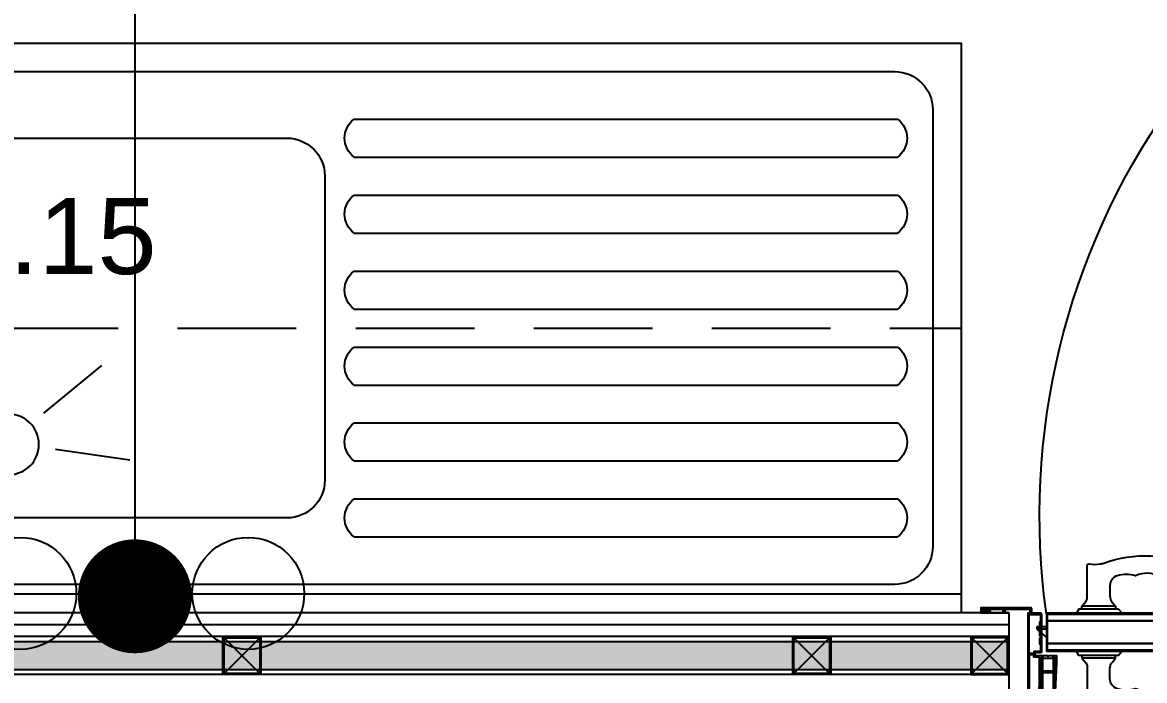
# Model space of a CAD drawing. Extents: x 58467 to 79089, y -33726 to -17391.
# Drawn here: x 75534.3 to 75652.5, y -19346.7 to -19277.4 of the extents above; entities that cross this region are included whole.
import ezdxf

# ---------------------------------------------------------------- set-up
doc = ezdxf.new("R2010")
doc.units = 0
doc.header["$LTSCALE"] = 100
doc.set_wipeout_variables(frame=1)
doc.linetypes.add('DASHDOT', pattern=[1, 0.5, -0.25, 0, -0.25])
doc.linetypes.add('HIDDEN', pattern=[0.375, 0.25, -0.125])
for name, color, linetype in [('BA_clad-wood', 30, 'Continuous'), ('BA_elev2', 9, 'Continuous'), ('BA_elev3', 8, 'Continuous'), ('BA_mat_insul', 8, 'Continuous'), ('BA_mat_metal', 122, 'Continuous'), ('BA_text_material', 12, 'Continuous'), ('BA_wall_gyps', 45, 'Continuous'), ('S2000-019 Su Tes İşaretler', 5, 'Continuous'), ('SIH', 4, 'Continuous'), ('SU', 152, 'Continuous'), ('TRIMline', 4, 'Continuous'), ('wall', 4, 'Continuous')]:
    doc.layers.add(name, color=color, linetype=linetype)
doc.layers.add('GRC-Ekipman', color=4, linetype='Continuous', lineweight=25)
doc.styles.add('antet', font='arial.ttf')

# ---------------------------------------------------------------- blocks, each defined once
blk = doc.blocks.new('AKK531')
at = {"color": 251, "linetype": 'HIDDEN', "ltscale": 30}
for points in [[(2681.844574933488, 583.5860880419859), (2682.844574933488, 583.5860880419859), (2682.844574933488, 583.3522890301147)], [(2681.844574933488, 583.3522890301147), (2682.844574933488, 583.3522890301147), (2681.844574933488, 582.4460116015362)]]:
    blk.add_lwpolyline(points, dxfattribs=at)
blk.add_arc((2607.74603407627, 595.3078873063841), 74.82185145142316, 352.0267330655678, 35.1625037600364, dxfattribs=at)
at = {"layer": 'BA_clad-wood'}
for points in [[(2599.876068434814, 581.0160556972123), (2599.876068434814, 585.0160556972123), (2599.826068434814, 585.0160556972123, 0.4142135623730951), (2599.776068434815, 584.966055697213), (2599.776068434815, 581.0660556972125, 0.4142135623730951), (2599.826068434814, 581.0160556972123)], [(2681.744574933483, 581.0160556943338), (2681.744574933483, 585.0160556943338), (2681.794574933484, 585.0160556943338, -0.4142135623730951), (2681.844574933483, 584.9660556943345), (2681.844574933483, 581.066055694334, -0.4142135623730951), (2681.794574933484, 581.0160556943338)]]:
    blk.add_lwpolyline(points, format="xyb", close=True, dxfattribs=at)
for points in [[(2681.744574933483, 584.9160556943416), (2599.876068434814, 584.9160556972129), (2599.876068434814, 585.0160556972123), (2681.744574933483, 585.016055694341), (2681.744574933483, 584.9160556943416)], [(2681.744574933483, 581.016055694342), (2599.876068434814, 581.0160556972132), (2599.876068434814, 581.1160556972127), (2681.744574933483, 581.1160556943414), (2681.744574933483, 581.016055694342)]]:
    blk.add_lwpolyline(points, dxfattribs=at)
at = {"layer": 'BA_elev3'}
for p, q in [((2660.465245449562, 636.5861705221978), (2662.947794566807, 639.0687196394429)), ((2664.345395779632, 632.7060201921277), (2666.827944896877, 635.1885693093727)), ((2674.58914761805, 585.7597363047498), (2678.100002248916, 585.7597363047498)), ((2674.58914761805, 580.2723750839186), (2678.100002248916, 580.2723750839186))]:
    blk.add_line(p, q, dxfattribs=at)
for points in [[(2663.168513116924, 638.8565068211547), (2662.974921317186, 639.0500986208926, 0.1742570911822147), (2662.91984565772, 639.0760506326615), (2662.277472021903, 639.137454323215, -0.1742570911822147), (2661.947018065102, 639.2931663938234), (2659.53293483311, 641.7072496258152, 0.4708005571743663), (2659.25670287485, 641.6810301991236, -0.09786842402977895), (2658.442476095615, 640.8762684923659, -0.08875687159417082), (2658.130295644185, 640.6588462774034, 0.2029439350476143), (2651.516839248782, 633.4020465923059, 0.2886365908157649), (2651.644340880411, 632.8408392448209), (2653.744644282978, 632.8132457592683, 0.6729396847283211), (2653.809466198375, 632.9668776034323), (2653.698626349891, 633.0777174519162, -0.414213562373095), (2653.698626349892, 633.8413927755973, -0.1909558587599532), (2654.920252660983, 635.492538483566, -0.2174027622441176), (2656.702407063633, 637.3646740897266, -0.14675056488921), (2658.050547232847, 638.7131671840698, -0.3312523983731678), (2659.326408825869, 638.5260190617319), (2660.100946688495, 637.7514811991059, -0.1742570911822146), (2660.412370829713, 637.0905732855044), (2660.457914456344, 636.6141194312859, 0.1742570911822147), (2660.483866468112, 636.5590437718183), (2660.67745826785, 636.3654519720803)], [(2666.615732078589, 635.4092878594902), (2666.809323878327, 635.2156960597522, -0.1742570911822147), (2666.835275890096, 635.1606204002856), (2666.896679580649, 634.5182467644681, 0.1742570911822147), (2667.052391651257, 634.1877928076683), (2669.46647488325, 631.7737095756747, -0.4708005571743663), (2669.440255456558, 631.4974776174149, 0.09786842402977895), (2668.635493749799, 630.6832508381813, 0.08875687159417082), (2668.418071534838, 630.371070386751, -0.2029439350476143), (2661.161271849741, 623.7576139913472, -0.2886365908157649), (2660.600064502255, 623.8851156229766), (2660.572471016702, 625.9854190255437, -0.6729396847283211), (2660.726102860867, 626.050240940941), (2660.836942709349, 625.939401092457, 0.414213562373095), (2661.600618033031, 625.939401092457, 0.1909558587599532), (2663.251763740999, 627.1610274035493, 0.2174027622441176), (2665.123899347162, 628.9431818061985, 0.14675056488921), (2666.472392441504, 630.2913219754128, 0.3312523983731678), (2666.285244319167, 631.5671835684352), (2665.51070645654, 632.3417214310612, 0.1742570911822146), (2664.849798542939, 632.6531455722788), (2664.37334468872, 632.69868919891, -0.1742570911822147), (2664.318269029253, 632.7246412106779), (2664.124677229515, 632.9182330104159)], [(2678.106016709571, 585.4536075983615), (2678.106016709571, 585.7273877471162, 0.1742570911822147), (2678.085423180791, 585.7846829629098), (2677.67461539283, 586.2823286828316, -0.1742570911822147), (2677.551054220145, 586.626099977595), (2677.551054220145, 590.0401292249762, 0.4708005571743663), (2677.337188794867, 590.2169147814302, -0.09786842402977895), (2676.192391057759, 590.2236075983619, -0.08875687159417082), (2675.817905421019, 590.290611789942, 0.2029439350476143), (2666.010153289702, 589.8356993871685, 0.2886365908157649), (2665.703477036981, 589.3487085977731), (2667.169104274734, 587.8440582785179, 0.6729396847283211), (2667.323574409496, 587.9068563813853), (2667.323574409496, 588.0636075983621, -0.414213562373095), (2667.863574409496, 588.603607598362, -0.1909558587599532), (2669.894930984976, 588.9073236765444, -0.2174027622441176), (2672.478904230628, 588.9709499957271, -0.14675056488921), (2674.385711897663, 588.971199551479, -0.3312523983731678), (2675.155548575553, 587.9366954608058), (2675.155548575553, 586.841333510909, -0.1742570911822146), (2674.908426230186, 586.1537909213812), (2674.603726686176, 585.7846829629098, 0.1742570911822147), (2674.583133157395, 585.7273877471162), (2674.583133157395, 585.4536075983615)], [(2678.106016709571, 580.5785037903061), (2678.106016709571, 580.3047236415523, -0.1742570911822147), (2678.085423180791, 580.2474284257587), (2677.67461539283, 579.7497827058369, 0.1742570911822147), (2677.551054220145, 579.4060114110735), (2677.551054220145, 575.9919821636913, -0.4708005571743663), (2677.337188794867, 575.8151966072382, 0.09786842402977895), (2676.192391057759, 575.8085037903065, 0.08875687159417082), (2675.817905421019, 575.7414995987256, -0.2029439350476143), (2666.010153289702, 576.1964120015, -0.2886365908157649), (2665.703477036981, 576.6834027908953), (2667.169104274734, 578.1880531101506, -0.6729396847283211), (2667.323574409496, 578.1252550072832), (2667.323574409496, 577.9685037903064, 0.414213562373095), (2667.863574409496, 577.4285037903064, 0.1909558587599532), (2669.894930984976, 577.1247877121241, 0.2174027622441176), (2672.478904230628, 577.0611613929404, 0.14675056488921), (2674.385711897663, 577.0609118371895, 0.3312523983731678), (2675.155548575553, 578.0954159278617), (2675.155548575553, 579.1907778777595, 0.1742570911822146), (2674.908426230186, 579.8783204672864), (2674.603726686176, 580.2474284257587, -0.1742570911822147), (2674.583133157395, 580.3047236415523), (2674.583133157395, 580.5785037903061)]]:
    blk.add_lwpolyline(points, format="xyb", dxfattribs=at)
for points in [[(2666.121468907367, 641.0492494184527), (2600.845434800174, 585.7732153112593), (2600.774724122055, 585.8439259893776), (2666.050758229248, 641.119960096571), (2666.121468907367, 641.0492494184527)], [(2667.132608731229, 640.1795309508352), (2667.839715512416, 640.8866377320219), (2668.005036379144, 640.7213168652925)], [(2667.297929597958, 640.0142100841058), (2668.005036379144, 640.7213168652925), (2667.938764513342, 639.3733751687214)], [(2668.879185353995, 638.2915329718253), (2603.603151246801, 583.0154988646309), (2603.532440568683, 583.0862095427501), (2668.808474675876, 638.3622436499436), (2668.879185353995, 638.2915329718253)], [(2660.485344538039, 635.5545464053621), (2660.456694002538, 636.1446877067683), (2663.389277382237, 639.0772710864676), (2663.877445163532, 638.9466470308544)], [(2663.313771662796, 632.7261192806054), (2663.903912964202, 632.6974687451038), (2666.836496343902, 635.6300521248031), (2666.705872288288, 636.1182199060977)], [(2658.131162279965, 632.0689932973783), (2659.828218554812, 630.3719370225299)], [(2607.280106508971, 587.8238249767), (2605.583050234124, 589.5208812515475)], [(2598.32606843482, 586.514764217316), (2598.32606843482, 582.5647642173162), (2598.62606843482, 582.5647642173162), (2598.62606843482, 585.800621374462)], [(2592.859990055225, 585.0638101972136), (2595.810318434822, 585.0638101972136), (2595.810318434822, 576.0638100711813), (2592.734820313146, 576.0638100711813)], [(2600.07606843482, 585.8533263895497), (2600.07606843482, 581.4533263895491), (2599.77606843482, 581.4533263895491), (2599.77606843482, 585.621735662341)], [(2673.873891411158, 585.016055694341), (2674.270925339303, 585.4536075983615), (2678.418224527664, 585.4536075983615), (2678.671046120664, 585.016055694341)], [(2688.760653313083, 585.0638101943423), (2685.810324933487, 585.0638101943423), (2685.810324933487, 576.06381006831), (2688.885823055163, 576.06381006831)], [(2605.876068434814, 581.8160556972134), (2605.876068434814, 584.216055697213)], [(2669.744574933483, 584.2160556943345), (2669.744574933483, 581.816055694334)], [(2673.873891411158, 581.0160556943265), (2674.270925339303, 580.5785037903061), (2678.418224527664, 580.5785037903061), (2678.671046120664, 581.0160556943265)]]:
    blk.add_lwpolyline(points, dxfattribs=at)
for points in [[(2666.616443654198, 640.5542746716219), (2666.121468907367, 641.0492494184527), (2600.845434800174, 585.7732153112593), (2601.340409547005, 585.2782405644284)], [(2668.313499929051, 638.857218396769), (2666.616443654203, 640.5542746716164), (2658.131162279965, 632.0689932973783), (2659.828218554812, 630.3719370225299)], [(2668.808474675877, 638.3622436499445), (2668.313499929046, 638.8572183967744), (2603.037465821852, 583.581184289581), (2603.532440568683, 583.0862095427501)], [(2601.340409547005, 585.2782405644284), (2605.583050234124, 589.5208812515475), (2607.280106508971, 587.8238249767), (2603.037465821852, 583.581184289581)], [(2681.744574933483, 584.2160556943418), (2681.744574933483, 584.9160556943416), (2599.876068434814, 584.9160556972129), (2599.876068434814, 584.216055697213)], [(2599.876068434814, 584.216055697213), (2605.876068434814, 584.216055697213), (2605.876068434814, 581.8160556972134), (2599.876068434814, 581.8160556972134)], [(2681.744574933483, 581.816055694334), (2681.744574933483, 584.2160556943345), (2669.744574933483, 584.2160556943345), (2669.744574933483, 581.816055694334)], [(2681.744574933484, 581.1160556943414), (2681.744574933484, 581.8160556943421), (2599.876068434814, 581.8160556972134), (2599.876068434814, 581.1160556972127)]]:
    blk.add_lwpolyline(points, close=True, dxfattribs=at)
for points in [[(2593.207802555225, 585.119180697212), (2593.009052555225, 585.119180697212, 0.4142135623730951), (2592.979052555221, 585.0891806972113), (2592.979052555221, 585.0938101972133, 0.4142135623730951), (2593.009052555225, 585.0638101972136), (2593.556552555223, 585.0638101972136, 0.4142135623730951), (2593.586552555222, 585.0938101972133), (2593.586552555222, 585.0891806972113, 0.4142135623730951), (2593.556552555223, 585.119180697212), (2593.357802555225, 585.119180697212), (2593.357802555225, 585.2324165323689), (2593.525935804615, 585.2324165323689, 0.4142135623737289), (2593.555935804619, 585.2624165323696), (2593.555935804619, 585.2660926422641, 0.4142135623730951), (2593.525935804615, 585.2960926422647), (2593.357802555225, 585.2960926422647), (2593.357802555225, 585.3030337015998), (2593.525935804615, 585.3030337015998, 0.4142135623737289), (2593.555935804613, 585.3330337016005), (2593.555935804613, 585.336709811495, 0.4142135623730951), (2593.525935804615, 585.3667098114956), (2593.357802555225, 585.3667098114956), (2593.357802555225, 585.3742545873165), (2593.525935804615, 585.3742545873165, 0.4142135623737289), (2593.555935804613, 585.4042545873153), (2593.555935804613, 585.4079306972117, 0.4142135623730951), (2593.525935804615, 585.4379306972123), (2593.039669305829, 585.4379306972123, 0.4142135623730951), (2593.00966930583, 585.4079306972117), (2593.00966930583, 585.4042545873153, 0.414213562373412), (2593.039669305829, 585.3742545873165), (2593.207802555225, 585.3742545873165), (2593.207802555225, 585.3667098114956), (2593.039669305829, 585.3667098114956, 0.4142135623730951), (2593.00966930583, 585.336709811495), (2593.00966930583, 585.3330337016005, 0.414213562373412), (2593.039669305829, 585.3030337015998), (2593.207802555225, 585.3030337015998), (2593.207802555225, 585.2960926422647), (2593.039669305829, 585.2960926422647, 0.4142135623730951), (2593.00966930583, 585.2660926422641), (2593.00966930583, 585.2624165323696, 0.414213562373412), (2593.039669305829, 585.2324165323689), (2593.207802555225, 585.2324165323689)], [(2688.412840813084, 585.1191806943407), (2688.611590813083, 585.1191806943407, -0.4142135623730951), (2688.641590813087, 585.08918069434), (2688.641590813087, 585.093810194342, -0.4142135623730951), (2688.611590813083, 585.0638101943423), (2688.064090813085, 585.0638101943423, -0.4142135623730951), (2688.034090813086, 585.093810194342), (2688.034090813086, 585.08918069434, -0.4142135623730951), (2688.064090813085, 585.1191806943407), (2688.262840813084, 585.1191806943407), (2688.262840813084, 585.2324165294976), (2688.094707563694, 585.2324165294976, -0.4142135623737289), (2688.064707563689, 585.2624165294983), (2688.064707563689, 585.2660926393928, -0.4142135623730951), (2688.094707563694, 585.2960926393935), (2688.262840813084, 585.2960926393935), (2688.262840813084, 585.3030336987285), (2688.094707563694, 585.3030336987285, -0.4142135623737289), (2688.064707563695, 585.3330336987292), (2688.064707563695, 585.3367098086237, -0.4142135623730951), (2688.094707563694, 585.3667098086244), (2688.262840813084, 585.3667098086244), (2688.262840813084, 585.3742545844452), (2688.094707563694, 585.3742545844452, -0.4142135623737289), (2688.064707563695, 585.4042545844441), (2688.064707563695, 585.4079306943404, -0.4142135623730951), (2688.094707563694, 585.437930694341), (2688.58097406248, 585.437930694341, -0.4142135623730951), (2688.610974062478, 585.4079306943404), (2688.610974062478, 585.4042545844441, -0.414213562373412), (2688.58097406248, 585.3742545844452), (2688.412840813084, 585.3742545844452), (2688.412840813084, 585.3667098086244), (2688.58097406248, 585.3667098086244, -0.4142135623730951), (2688.610974062478, 585.3367098086237), (2688.610974062478, 585.3330336987292, -0.414213562373412), (2688.58097406248, 585.3030336987285), (2688.412840813084, 585.3030336987285), (2688.412840813084, 585.2960926393935), (2688.58097406248, 585.2960926393935, -0.4142135623730951), (2688.610974062478, 585.2660926393928), (2688.610974062478, 585.2624165294983, -0.414213562373412), (2688.58097406248, 585.2324165294976), (2688.412840813084, 585.2324165294976)], [(2593.106486533145, 576.0084395711829), (2592.907736533146, 576.0084395711829, -0.4142135623730951), (2592.877736533141, 576.0384395711835), (2592.877736533141, 576.0338100711806, -0.4142135623730951), (2592.907736533146, 576.0638100711813), (2593.455236533143, 576.0638100711813, -0.4142135623730951), (2593.485236533142, 576.0338100711806), (2593.485236533142, 576.0384395711835, -0.4142135623730951), (2593.455236533143, 576.0084395711829), (2593.256486533145, 576.0084395711829), (2593.256486533145, 575.8884396911772), (2593.424619782535, 575.8884396911772, -0.4142135623737289), (2593.454619782539, 575.8584396911765), (2593.454619782539, 575.854763581282, -0.4142135623730951), (2593.424619782535, 575.8247635812813), (2593.256486533145, 575.8247635812813), (2593.256486533145, 575.8178225219453), (2593.424619782535, 575.8178225219453, -0.4142135623737289), (2593.454619782533, 575.7878225219456), (2593.454619782533, 575.7841464120502, -0.4142135623730951), (2593.424619782535, 575.7541464120504), (2593.256486533145, 575.7541464120504), (2593.256486533145, 575.7466016362287), (2593.424619782535, 575.7466016362287, -0.4142135623737289), (2593.454619782533, 575.7166016362298), (2593.454619782533, 575.7129255263344, -0.4142135623730951), (2593.424619782535, 575.6829255263337), (2592.938353283749, 575.6829255263337, -0.4142135623730951), (2592.90835328375, 575.7129255263344), (2592.90835328375, 575.7166016362298, -0.414213562373412), (2592.938353283749, 575.7466016362287), (2593.106486533145, 575.7466016362287), (2593.106486533145, 575.7541464120504), (2592.938353283749, 575.7541464120504, -0.4142135623730951), (2592.90835328375, 575.7841464120502), (2592.90835328375, 575.7878225219456, -0.414213562373412), (2592.938353283749, 575.8178225219453), (2593.106486533145, 575.8178225219453), (2593.106486533145, 575.8247635812813), (2592.938353283749, 575.8247635812813, -0.4142135623730951), (2592.90835328375, 575.854763581282), (2592.90835328375, 575.8584396911765, -0.414213562373412), (2592.938353283749, 575.8884396911772), (2593.106486533145, 575.8884396911772)], [(2688.514156835164, 576.0084395683116), (2688.712906835162, 576.0084395683116, 0.4142135623730951), (2688.742906835167, 576.0384395683122), (2688.742906835167, 576.0338100683093, 0.4142135623730951), (2688.712906835162, 576.06381006831), (2688.165406835165, 576.06381006831, 0.4142135623730951), (2688.135406835166, 576.0338100683093), (2688.135406835166, 576.0384395683122, 0.4142135623730951), (2688.165406835165, 576.0084395683116), (2688.364156835164, 576.0084395683116), (2688.364156835164, 575.8884396883059), (2688.196023585774, 575.8884396883059, 0.4142135623737289), (2688.166023585769, 575.8584396883052), (2688.166023585769, 575.8547635784107, 0.4142135623730951), (2688.196023585774, 575.82476357841), (2688.364156835164, 575.82476357841), (2688.364156835164, 575.8178225190741), (2688.196023585774, 575.8178225190741, 0.4142135623737289), (2688.166023585775, 575.7878225190743), (2688.166023585775, 575.7841464091789, 0.4142135623730951), (2688.196023585774, 575.7541464091792), (2688.364156835164, 575.7541464091792), (2688.364156835164, 575.7466016333574), (2688.196023585774, 575.7466016333574, 0.4142135623737289), (2688.166023585775, 575.7166016333586), (2688.166023585775, 575.7129255234631, 0.4142135623730951), (2688.196023585774, 575.6829255234625), (2688.68229008456, 575.6829255234625, 0.4142135623730951), (2688.712290084558, 575.7129255234631), (2688.712290084558, 575.7166016333586, 0.414213562373412), (2688.68229008456, 575.7466016333574), (2688.514156835164, 575.7466016333574), (2688.514156835164, 575.7541464091792), (2688.68229008456, 575.7541464091792, 0.4142135623730951), (2688.712290084558, 575.7841464091789), (2688.712290084558, 575.7878225190743, 0.414213562373412), (2688.68229008456, 575.8178225190741), (2688.514156835164, 575.8178225190741), (2688.514156835164, 575.82476357841), (2688.68229008456, 575.82476357841, 0.4142135623730951), (2688.712290084558, 575.8547635784107), (2688.712290084558, 575.8584396883052, 0.414213562373412), (2688.68229008456, 575.8884396883059), (2688.514156835164, 575.8884396883059)]]:
    blk.add_lwpolyline(points, format="xyb", close=True, dxfattribs=at)
for radius in [1, 0.5, 0.5]:
    blk.add_circle((2599.32606843482, 586.514764217316), radius, dxfattribs=at)
at = {"layer": 'BA_mat_metal'}
for points in [[(2600.695221690732, 579.7717984747496), (2600.648004041568, 576.7662082753595, 0.4217588351271071), (2600.687990840428, 576.7251806972117), (2600.692666244331, 576.7251806972135, 0.3968317806954179), (2600.73259496548, 576.7627938106689), (2600.882721690732, 579.7760203069702), (2600.882721690732, 580.4860556972153, 0.414213562373095), (2600.852721690732, 580.5160556972132), (2600.012005934821, 580.5160556972132), (2599.983880934821, 580.4679306972121), (2599.937005934821, 580.4679306972121), (2599.908880934821, 580.5160556972132), (2598.610334535147, 580.5160556972123, -0.414213562373095), (2598.580334535147, 580.5460556972121), (2598.580334535147, 580.844180697216), (2598.589418678379, 580.844180697216, 0.1989123673779866), (2598.6093060566, 580.8524183189902), (2598.676068434821, 580.919180697213), (2598.751068434821, 580.844180697216), (2598.826068434821, 580.919180697213), (2598.901068434821, 580.844180697216), (2598.976068434821, 580.919180697213), (2599.051068434821, 580.844180697216), (2599.12606843482, 580.919180697213), (2599.201068434821, 580.844180697216), (2599.267830813041, 580.9109430754324, 0.1989123673813294), (2599.276068434821, 580.9308304536535), (2599.276068434819, 584.969180697216, 0.414213562373095), (2599.229193434819, 585.016055697216), (2598.268568434819, 585.0160556972105, -0.414213562373095), (2598.238568434819, 585.0460556972102), (2598.238568434819, 585.4879306972161, 0.414213562373095), (2598.138568434819, 585.5879306972156), (2592.888115055225, 585.5879306972101, 0.414213562373095), (2592.859990055224, 585.5598056972103), (2592.859990055225, 585.14730569721, 0.414213562373095), (2592.888115055225, 585.1191806972101), (2593.117802555225, 585.1191806972101, 0.414213562373095), (2593.145927555225, 585.14730569721), (2593.145927555225, 585.2035556972105, 0.414213562373095), (2593.117802555224, 585.2316806972103), (2592.991240055225, 585.2316806972103, -0.414213562373095), (2592.963115055225, 585.2598056972101), (2592.963115055225, 585.4098056972098, -0.414213562373095), (2592.991240055225, 585.4379306972105), (2593.574365055224, 585.4379306972096, -0.414213562373095), (2593.602490055225, 585.4098056972098), (2593.602490055225, 585.2598056972101, -0.414213562373095), (2593.574365055225, 585.2316806972103), (2593.436552555225, 585.2316806972103, 0.414213562373095), (2593.408427555225, 585.2035556972105), (2593.408427555225, 585.14730569721, 0.414213562373095), (2593.436552555225, 585.1191806972101), (2593.858427555225, 585.1191806972101, 0.414213562373095), (2593.886552555225, 585.14730569721), (2593.886552555225, 585.2035556972105, 0.414213562373095), (2593.858427555225, 585.2316806972103), (2593.743115055225, 585.2316806972103, -0.414213562373095), (2593.714990055224, 585.2598056972101), (2593.714990055225, 585.4098056972098, -0.414213562373095), (2593.743115055225, 585.4379306972105), (2595.322490055225, 585.4379306972096, -0.414213562373095), (2595.350615055225, 585.4098056972098), (2595.350615055224, 585.2598056972101, -0.414213562373095), (2595.322490055225, 585.2316806972103), (2595.200615055225, 585.2316806972103, 0.414213562373095), (2595.172490055225, 585.2035556972105), (2595.172490055225, 585.14730569721, 0.414213562373095), (2595.200615055225, 585.1191806972101), (2595.434990055224, 585.1191806972101, 0.414213562373095), (2595.463115055225, 585.14730569721), (2595.463115055225, 585.4098056972098, -0.414213562373095), (2595.491240055224, 585.4379306972105), (2597.938568434819, 585.437930697216, -0.414213562373095), (2598.038568434819, 585.3379306972156), (2598.038568434819, 585.1160556972127, -0.4143183320244683), (2597.938532665549, 585.0160557036088), (2597.83844343482, 585.016055703607, 0.414213562373095), (2597.810318434819, 584.9879307036072), (2597.81031843482, 583.9660557036086, 0.414213562373095), (2597.83844343482, 583.9379307036088), (2597.84781843482, 583.9379307036115, -0.414213562373095), (2597.87594343482, 583.9098057036117), (2597.875943434819, 583.9004307036112, -0.414213562373095), (2597.84781843482, 583.8723057036113), (2597.83844343482, 583.8723057036113, 0.414213562373095), (2597.81031843482, 583.8441807036115), (2597.81031843482, 583.4785557036112, 0.414213562373095), (2597.83844343482, 583.4504307036113), (2597.84781843482, 583.4504307036113, -0.414213562373095), (2597.87594343482, 583.4223057036115), (2597.87594343482, 583.4129307036083, -0.414213562373095), (2597.84781843482, 583.3848057036084), (2597.83844343482, 583.3848057036066, 0.414213562373095), (2597.81031843482, 583.3566807036068), (2597.81031843482, 582.9910557036119, 0.414213562373095), (2597.83844343482, 582.9629307036112), (2597.84781843482, 582.9629307036112, -0.414213562373095), (2597.87594343482, 582.9348057036113), (2597.87594343482, 582.9254307036053, -0.414213562373095), (2597.84781843482, 582.8973057036083), (2597.83844343482, 582.8973057036083, 0.414213562373095), (2597.81031843482, 582.8691807036084), (2597.810318434821, 582.5035557036117, 0.414213562373095), (2597.83844343482, 582.4754307036083), (2597.84781843482, 582.4754307036073, -0.414213562373095), (2597.87594343482, 582.4473057036075), (2597.87594343482, 582.4379307036115, -0.414213562373095), (2597.84781843482, 582.4098057036117), (2597.83844343482, 582.4098057036117, 0.414213562373095), (2597.810318434821, 582.3816807036119), (2597.810318434821, 582.016055703607, 0.414213562373095), (2597.83844343482, 581.987930703609), (2597.84781843482, 581.9879307036081, -0.414213562373095), (2597.87594343482, 581.9598057036083), (2597.87594343482, 581.9504307036113, -0.414213562373095), (2597.84781843482, 581.9223057036115), (2597.83844343482, 581.9223057036115, 0.414213562373095), (2597.810318434821, 581.8941807036117), (2597.810318434821, 581.5285557036113, 0.414213562373095), (2597.83844343482, 581.5004307036115), (2597.847818434821, 581.5004307036115, -0.414213562373095), (2597.87594343482, 581.4723057036117), (2597.875943434821, 581.4629307036112, -0.414213562373095), (2597.847818434821, 581.4348057036113), (2597.83844343482, 581.4348057036113, 0.414213562373095), (2597.810318434821, 581.4066807036115), (2597.810318434821, 581.0410557036112, 0.414213562373095), (2597.83844343482, 581.0129307036113), (2597.847818434821, 581.0129307036113, -0.414213562373095), (2597.875943434821, 580.9848057036115), (2597.875943434821, 580.9754307036073, -0.414213562373095), (2597.847818434821, 580.9473057036075), (2597.838443434821, 580.9473057036066, 0.414213562373095), (2597.810318434821, 580.9191807036068), (2597.810318434821, 580.5535557036119, 0.414213562373095), (2597.838443434821, 580.5254307036112), (2597.847818434821, 580.5254307036112, -0.414213562373095), (2597.875943434821, 580.4973057036113), (2597.875943434821, 580.487930703609, -0.414213562373095), (2597.847818434821, 580.4598057036083), (2597.838443434821, 580.459805703611, 0.414213562373095), (2597.810318434821, 580.4316807036112), (2597.810318434821, 580.0660557036072, 0.414213562373095), (2597.838443434821, 580.0379307036073), (2597.847818434821, 580.0379307036073, -0.414213562373095), (2597.875943434821, 580.0098057036075), (2597.875943434821, 580.0004307036115, -0.414213562373095), (2597.847818434821, 579.9723057036117), (2597.838443434821, 579.9723057036117, 0.414213562373095), (2597.810318434821, 579.9441807036119), (2597.810318434822, 579.5785557036088, 0.414213562373095), (2597.838443434821, 579.550430703609), (2597.847818434821, 579.5504307036117, -0.414213562373095), (2597.875943434821, 579.5223057036119), (2597.875943434821, 579.5129307036113, -0.414213562373095), (2597.847818434821, 579.4848057036115), (2597.838443434821, 579.4848057036115, 0.414213562373095), (2597.810318434821, 579.4566807036117), (2597.810318434822, 579.0910557036113, 0.414213562373095), (2597.838443434821, 579.0629307036115), (2597.847818434821, 579.0629307036115, -0.414213562373095), (2597.875943434822, 579.0348057036117), (2597.875943434821, 579.0254307036112, -0.414213562373095), (2597.847818434821, 578.9973057036086), (2597.838443434821, 578.9973057036068, 0.414213562373095), (2597.810318434821, 578.969180703607), (2597.810318434822, 578.6035557036112, 0.414213562373095), (2597.838443434822, 578.5754307036113), (2597.847818434821, 578.5754307036113, -0.414213562373095), (2597.875943434822, 578.5473057036115), (2597.875943434821, 578.5379307036073, -0.414213562373095), (2597.847818434821, 578.5098057036084), (2597.838443434822, 578.5098057036084, 0.414213562373095), (2597.810318434822, 578.4816807036086), (2597.810318434822, 578.1160557036119, 0.414213562373095), (2597.838443434822, 578.0879307036084), (2597.847818434822, 578.0879307036084, -0.414213562373095), (2597.875943434822, 578.0598057036086), (2597.875946927572, 578.0504307036135, -0.4141257573019039), (2597.847818434822, 578.0223057036119), (2597.838443434822, 578.022305703611, 0.414213562373095), (2597.810318434822, 577.9941807036112), (2597.810318434822, 576.7551806972133, 0.414213562373095), (2597.840318434822, 576.7251806972117), (2598.997439220048, 576.7251806972135, 0.3639702342679135), (2599.09591999535, 576.8078158794469), (2599.202847311328, 577.414230822581, 0.04366094290699823), (2599.210443434822, 577.5010549114113), (2599.210443434821, 580.3473056972161, -0.414213562373095), (2599.238568434821, 580.375430697216), (2599.445226043517, 580.375430697216, -0.414213562373095), (2599.473351043517, 580.3473056972161), (2599.473351043517, 580.3098056972158, 0.414213562373095), (2599.501476043517, 580.281680697216), (2600.361254299427, 580.281680697216, 0.414213562373095), (2600.389379299427, 580.3098056972158), (2600.389379299427, 580.3473056972134, -0.4436190475317785), (2600.417504299427, 580.375430697216), (2600.595221690732, 580.3754306972123, -0.414213562373095), (2600.695221690732, 580.2754306972129), (2600.695221690732, 579.771027536709)], [(2680.925421677577, 579.7717984718784), (2680.972639326741, 576.7662082724883, -0.4217588351271071), (2680.93265252788, 576.7251806943405), (2680.927977123978, 576.7251806943423, -0.3968317806954179), (2680.888048402828, 576.7627938077976), (2680.737921677577, 579.7760203040989), (2680.737921677576, 580.486055694344, -0.414213562373095), (2680.767921677576, 580.516055694342), (2681.608637433488, 580.516055694342), (2681.636762433488, 580.4679306943408), (2681.683637433488, 580.4679306943408), (2681.711762433487, 580.516055694342), (2683.010308833161, 580.516055694341, 0.414213562373095), (2683.040308833161, 580.5460556943408), (2683.040308833161, 580.8441806943447), (2683.031224689929, 580.8441806943447, -0.1989123673779866), (2683.011337311708, 580.8524183161189), (2682.944574933488, 580.9191806943418), (2682.869574933487, 580.8441806943447), (2682.794574933488, 580.9191806943418), (2682.719574933487, 580.8441806943447), (2682.644574933488, 580.9191806943418), (2682.569574933488, 580.8441806943447), (2682.494574933488, 580.9191806943418), (2682.419574933488, 580.8441806943447), (2682.352812555267, 580.9109430725612, -0.1989123673813294), (2682.344574933487, 580.9308304507822), (2682.34457493349, 584.9691806943447, -0.414213562373095), (2682.39144993349, 585.0160556943447), (2683.352074933489, 585.0160556943392, 0.414213562373095), (2683.382074933489, 585.046055694339), (2683.382074933489, 585.4879306943449, -0.414213562373095), (2683.482074933489, 585.5879306943443), (2688.732528313084, 585.5879306943389, -0.414213562373095), (2688.760653313084, 585.559805694339), (2688.760653313083, 585.1473056943387, -0.414213562373095), (2688.732528313084, 585.1191806943389), (2688.502840813083, 585.1191806943389, -0.414213562373095), (2688.474715813084, 585.1473056943387), (2688.474715813084, 585.2035556943392, -0.414213562373095), (2688.502840813084, 585.231680694339), (2688.629403313083, 585.231680694339, 0.414213562373095), (2688.657528313083, 585.2598056943389), (2688.657528313083, 585.4098056943385, 0.414213562373095), (2688.629403313083, 585.4379306943392), (2688.046278313084, 585.4379306943383, 0.414213562373095), (2688.018153313084, 585.4098056943385), (2688.018153313084, 585.2598056943389, 0.414213562373095), (2688.046278313083, 585.231680694339), (2688.184090813083, 585.231680694339, -0.414213562373095), (2688.212215813084, 585.2035556943392), (2688.212215813083, 585.1473056943387, -0.414213562373095), (2688.184090813083, 585.1191806943389), (2687.762215813083, 585.1191806943389, -0.414213562373095), (2687.734090813084, 585.1473056943387), (2687.734090813084, 585.2035556943392, -0.414213562373095), (2687.762215813083, 585.231680694339), (2687.877528313084, 585.231680694339, 0.414213562373095), (2687.905653313084, 585.2598056943389), (2687.905653313083, 585.4098056943385, 0.414213562373095), (2687.877528313084, 585.4379306943392), (2686.298153313084, 585.4379306943383, 0.414213562373095), (2686.270028313083, 585.4098056943385), (2686.270028313084, 585.2598056943389, 0.414213562373095), (2686.298153313084, 585.231680694339), (2686.420028313084, 585.231680694339, -0.414213562373095), (2686.448153313083, 585.2035556943392), (2686.448153313083, 585.1473056943387, -0.414213562373095), (2686.420028313084, 585.1191806943389), (2686.185653313084, 585.1191806943389, -0.414213562373095), (2686.157528313084, 585.1473056943387), (2686.157528313084, 585.4098056943385, 0.414213562373095), (2686.129403313084, 585.4379306943392), (2683.682074933489, 585.4379306943447, 0.414213562373095), (2683.582074933489, 585.3379306943443), (2683.582074933489, 585.1160556943414, 0.4143183320244683), (2683.682110702759, 585.0160557007375), (2683.782199933489, 585.0160557007357, -0.414213562373095), (2683.810324933489, 584.9879307007359), (2683.810324933489, 583.9660557007373, -0.414213562373095), (2683.782199933489, 583.9379307007375), (2683.772824933489, 583.9379307007403, 0.414213562373095), (2683.744699933488, 583.9098057007404), (2683.744699933489, 583.9004307007399, 0.414213562373095), (2683.772824933489, 583.8723057007401), (2683.782199933489, 583.8723057007401, -0.414213562373095), (2683.810324933489, 583.8441807007403), (2683.810324933489, 583.4785557007399, -0.414213562373095), (2683.782199933488, 583.4504307007401), (2683.772824933488, 583.4504307007401, 0.414213562373095), (2683.744699933488, 583.4223057007403), (2683.744699933488, 583.412930700737, 0.414213562373095), (2683.772824933488, 583.3848057007372), (2683.782199933488, 583.3848057007353, -0.414213562373095), (2683.810324933489, 583.3566807007355), (2683.810324933488, 582.9910557007406, -0.414213562373095), (2683.782199933488, 582.9629307007399), (2683.772824933488, 582.9629307007399, 0.414213562373095), (2683.744699933488, 582.9348057007401), (2683.744699933488, 582.9254307007341, 0.414213562373095), (2683.772824933488, 582.897305700737), (2683.782199933488, 582.897305700737, -0.414213562373095), (2683.810324933488, 582.8691807007372), (2683.810324933488, 582.5035557007404, -0.414213562373095), (2683.782199933488, 582.475430700737), (2683.772824933488, 582.4754307007361, 0.414213562373095), (2683.744699933488, 582.4473057007363), (2683.744699933488, 582.4379307007403, 0.414213562373095), (2683.772824933488, 582.4098057007404), (2683.782199933488, 582.4098057007404, -0.414213562373095), (2683.810324933488, 582.3816807007406), (2683.810324933488, 582.0160557007357, -0.414213562373095), (2683.782199933488, 581.9879307007377), (2683.772824933488, 581.9879307007368, 0.414213562373095), (2683.744699933488, 581.959805700737), (2683.744699933488, 581.9504307007401, 0.414213562373095), (2683.772824933488, 581.9223057007403), (2683.782199933488, 581.9223057007403, -0.414213562373095), (2683.810324933488, 581.8941807007404), (2683.810324933488, 581.5285557007401, -0.414213562373095), (2683.782199933488, 581.5004307007403), (2683.772824933487, 581.5004307007403, 0.414213562373095), (2683.744699933488, 581.4723057007404), (2683.744699933487, 581.4629307007399, 0.414213562373095), (2683.772824933487, 581.4348057007401), (2683.782199933488, 581.4348057007401, -0.414213562373095), (2683.810324933488, 581.4066807007403), (2683.810324933488, 581.0410557007399, -0.414213562373095), (2683.782199933488, 581.0129307007401), (2683.772824933487, 581.0129307007401, 0.414213562373095), (2683.744699933487, 580.9848057007403), (2683.744699933487, 580.9754307007361, 0.414213562373095), (2683.772824933487, 580.9473057007363), (2683.782199933487, 580.9473057007353, -0.414213562373095), (2683.810324933488, 580.9191807007355), (2683.810324933487, 580.5535557007406, -0.414213562373095), (2683.782199933487, 580.5254307007399), (2683.772824933487, 580.5254307007399, 0.414213562373095), (2683.744699933487, 580.4973057007401), (2683.744699933487, 580.4879307007377, 0.414213562373095), (2683.772824933487, 580.459805700737), (2683.782199933487, 580.4598057007397, -0.414213562373095), (2683.810324933488, 580.4316807007399), (2683.810324933487, 580.0660557007359, -0.414213562373095), (2683.782199933487, 580.0379307007361), (2683.772824933487, 580.0379307007361, 0.414213562373095), (2683.744699933487, 580.0098057007363), (2683.744699933487, 580.0004307007403, 0.414213562373095), (2683.772824933487, 579.9723057007404), (2683.782199933487, 579.9723057007404, -0.414213562373095), (2683.810324933487, 579.9441807007406), (2683.810324933487, 579.5785557007375, -0.414213562373095), (2683.782199933487, 579.5504307007377), (2683.772824933487, 579.5504307007404, 0.414213562373095), (2683.744699933487, 579.5223057007406), (2683.744699933487, 579.5129307007401, 0.414213562373095), (2683.772824933487, 579.4848057007403), (2683.782199933487, 579.4848057007403, -0.414213562373095), (2683.810324933487, 579.4566807007404), (2683.810324933487, 579.0910557007401, -0.414213562373095), (2683.782199933487, 579.0629307007403), (2683.772824933487, 579.0629307007403, 0.414213562373095), (2683.744699933487, 579.0348057007404), (2683.744699933487, 579.0254307007399, 0.414213562373095), (2683.772824933487, 578.9973057007373), (2683.782199933487, 578.9973057007355, -0.414213562373095), (2683.810324933487, 578.9691807007357), (2683.810324933487, 578.6035557007399, -0.414213562373095), (2683.782199933486, 578.5754307007401), (2683.772824933487, 578.5754307007401, 0.414213562373095), (2683.744699933487, 578.5473057007403), (2683.744699933487, 578.5379307007361, 0.414213562373095), (2683.772824933487, 578.5098057007372), (2683.782199933486, 578.5098057007372, -0.414213562373095), (2683.810324933487, 578.4816807007373), (2683.810324933486, 578.1160557007406, -0.414213562373095), (2683.782199933486, 578.0879307007372), (2683.772824933486, 578.0879307007372, 0.414213562373095), (2683.744699933487, 578.0598057007373), (2683.744696440736, 578.0504307007423, 0.4141257573019039), (2683.772824933486, 578.0223057007406), (2683.782199933486, 578.0223057007397, -0.414213562373095), (2683.810324933487, 577.9941807007399), (2683.810324933486, 576.755180694342, -0.414213562373095), (2683.780324933486, 576.7251806943405), (2682.62320414826, 576.7251806943423, -0.3639702342679135), (2682.524723372959, 576.8078158765757), (2682.41779605698, 577.4142308197097, -0.04366094290699823), (2682.410199933487, 577.50105490854), (2682.410199933487, 580.3473056943449, 0.414213562373095), (2682.382074933487, 580.3754306943447), (2682.175417324791, 580.3754306943447, 0.414213562373095), (2682.147292324792, 580.3473056943449), (2682.147292324792, 580.3098056943445, -0.414213562373095), (2682.119167324792, 580.2816806943447), (2681.259389068881, 580.2816806943447, -0.414213562373095), (2681.231264068881, 580.3098056943445), (2681.231264068881, 580.3473056943421, 0.4436190475317785), (2681.203139068881, 580.3754306943447), (2681.025421677577, 580.375430694341, 0.414213562373095), (2680.925421677577, 580.2754306943416), (2680.925421677577, 579.7710275338377)]]:
    blk.add_lwpolyline(points, format="xyb", dxfattribs=at)
for points in [[(2599.15419343482, 582.5963896687535), (2599.15419343482, 582.419180697213, -0.4142135623730951), (2599.12606843482, 582.3910556972132), (2599.099208124502, 582.3910556972132), (2599.088604757792, 582.3910556972132), (2599.060479757792, 582.3629306972134), (2599.088604757792, 582.3348056972127), (2599.060479757792, 582.3066806972129), (2599.088604757792, 582.2785556972158), (2599.060479757792, 582.250430697216), (2599.088604757792, 582.2223056972161), (2599.060479757792, 582.1941806972163), (2599.088604757792, 582.1660556972156), (2599.060479757792, 582.1379306972158), (2599.088604757792, 582.109805697216), (2599.060479757792, 582.0816806972161), (2599.088604757792, 582.0535556972163), (2599.060479757792, 582.0254306972156), (2599.088604757792, 581.9973056972158), (2599.060479757792, 581.969180697216), (2599.088604757792, 581.9410556972161), (2599.060479757792, 581.9129306972163), (2599.088604757792, 581.8848056972129), (2599.060479757792, 581.856680697213), (2599.088604757792, 581.8285556972132), (2599.060479757792, 581.8004306972134), (2599.097979757792, 581.7629306972158), (2599.12606843482, 581.7629306972158, -0.4142135623730951), (2599.15419343482, 581.734805697216), (2599.15419343482, 581.0129306972158, -0.4142135623730951), (2599.12606843482, 580.984805697216), (2598.430334535147, 580.984805697216), (2598.430334535147, 580.7701181972143), (2597.960193434821, 580.7701181972143), (2597.960193434819, 584.8660556972163), (2599.126068434819, 584.8660556972163, -0.4142135623730951), (2599.154193434819, 584.8379306972156), (2599.154193434819, 584.6879306972132), (2599.154193434819, 584.153555697213, -0.4142135623730951), (2599.126068434819, 584.1254306972132), (2599.097979757791, 584.1254306972132), (2599.060479757791, 584.0879306972156), (2599.088604757791, 584.0598056972158), (2599.060479757791, 584.031680697216), (2599.088604757791, 584.0035556972161), (2599.060479757791, 583.9754306972163), (2599.088604757791, 583.9473056972156), (2599.060479757791, 583.9191806972158), (2599.088604757791, 583.8910556972132), (2599.060479757791, 583.8629306972134), (2599.088604757791, 583.8348056972127), (2599.060479757791, 583.8066806972129), (2599.088604757791, 583.778555697213), (2599.060479757791, 583.750430697216), (2599.088604757791, 583.7223056972161), (2599.060479757791, 583.6941806972163), (2599.088604757791, 583.6660556972156), (2599.060479757791, 583.6379306972158), (2599.088604757791, 583.609805697216), (2599.060479757791, 583.5816806972161), (2599.088604757791, 583.5535556972163), (2599.060479757791, 583.5254306972156), (2599.088604757791, 583.4973056972158), (2599.099208124501, 583.4973056972158), (2599.126068434819, 583.4973056972158, -0.4142135623730951), (2599.15419343482, 583.469180697216), (2599.15419343482, 583.281680697216, -0.4142135623730951), (2599.12606843482, 583.2535556972161), (2599.099208124502, 583.2535556972161), (2599.088604757791, 583.2535556972161), (2599.060479757791, 583.2254306972163), (2599.088604757791, 583.1973056972156), (2599.060479757791, 583.169180697213), (2599.088604757791, 583.1410556972132), (2599.060479757791, 583.1129306972134), (2599.088604757791, 583.0848056972127), (2599.060479757791, 583.0566806972129), (2599.088604757791, 583.028555697213), (2599.060479757792, 583.000430697216), (2599.088604757791, 582.9723056972161), (2599.060479757792, 582.9441806972163), (2599.088604757791, 582.9160556972156), (2599.060479757792, 582.8879306972158), (2599.088604757791, 582.859805697216), (2599.060479757792, 582.8316806972161), (2599.088604757791, 582.8035556972163), (2599.060479757792, 582.7754306972156), (2599.088604757792, 582.7473056972158), (2599.060479757792, 582.719180697216), (2599.088604757792, 582.6910556972161), (2599.060479757792, 582.6629306972163), (2599.099208124502, 582.6245146687534), (2599.12606843482, 582.6245146687534, -0.4142135623730951)], [(2682.466449933488, 582.5963896658823), (2682.466449933488, 582.4191806943418, 0.4142135623730951), (2682.494574933488, 582.391055694342), (2682.521435243807, 582.391055694342), (2682.532038610516, 582.391055694342), (2682.560163610516, 582.3629306943421), (2682.532038610516, 582.3348056943414), (2682.560163610516, 582.3066806943416), (2682.532038610516, 582.2785556943445), (2682.560163610516, 582.2504306943447), (2682.532038610516, 582.2223056943449), (2682.560163610516, 582.194180694345), (2682.532038610516, 582.1660556943443), (2682.560163610516, 582.1379306943445), (2682.532038610516, 582.1098056943447), (2682.560163610516, 582.0816806943449), (2682.532038610516, 582.053555694345), (2682.560163610516, 582.0254306943443), (2682.532038610516, 581.9973056943445), (2682.560163610516, 581.9691806943447), (2682.532038610516, 581.9410556943449), (2682.560163610516, 581.912930694345), (2682.532038610516, 581.8848056943416), (2682.560163610516, 581.8566806943418), (2682.532038610516, 581.828555694342), (2682.560163610516, 581.8004306943421), (2682.522663610516, 581.7629306943445), (2682.494574933488, 581.7629306943445, 0.4142135623730951), (2682.466449933488, 581.7348056943447), (2682.466449933488, 581.0129306943445, 0.4142135623730951), (2682.494574933488, 580.9848056943447), (2683.190308833161, 580.9848056943447), (2683.190308833161, 580.770118194343), (2683.660449933488, 580.770118194343), (2683.660449933489, 584.866055694345), (2682.494574933489, 584.866055694345, 0.4142135623730951), (2682.466449933489, 584.8379306943443), (2682.466449933489, 584.687930694342), (2682.466449933489, 584.1535556943418, 0.4142135623730951), (2682.494574933489, 584.125430694342), (2682.522663610517, 584.125430694342), (2682.560163610517, 584.0879306943443), (2682.532038610517, 584.0598056943445), (2682.560163610517, 584.0316806943447), (2682.532038610517, 584.0035556943449), (2682.560163610517, 583.975430694345), (2682.532038610517, 583.9473056943443), (2682.560163610517, 583.9191806943445), (2682.532038610517, 583.891055694342), (2682.560163610517, 583.8629306943421), (2682.532038610517, 583.8348056943414), (2682.560163610517, 583.8066806943416), (2682.532038610517, 583.7785556943418), (2682.560163610517, 583.7504306943447), (2682.532038610517, 583.7223056943449), (2682.560163610517, 583.694180694345), (2682.532038610517, 583.6660556943443), (2682.560163610517, 583.6379306943445), (2682.532038610517, 583.6098056943447), (2682.560163610517, 583.5816806943449), (2682.532038610517, 583.553555694345), (2682.560163610517, 583.5254306943443), (2682.532038610517, 583.4973056943445), (2682.521435243807, 583.4973056943445), (2682.494574933489, 583.4973056943445, 0.4142135623730951), (2682.466449933489, 583.4691806943447), (2682.466449933489, 583.2816806943447, 0.4142135623730951), (2682.494574933488, 583.2535556943449), (2682.521435243807, 583.2535556943449), (2682.532038610517, 583.2535556943449), (2682.560163610517, 583.225430694345), (2682.532038610517, 583.1973056943443), (2682.560163610517, 583.1691806943418), (2682.532038610517, 583.141055694342), (2682.560163610517, 583.1129306943421), (2682.532038610517, 583.0848056943414), (2682.560163610517, 583.0566806943416), (2682.532038610517, 583.0285556943418), (2682.560163610517, 583.0004306943447), (2682.532038610517, 582.9723056943449), (2682.560163610517, 582.944180694345), (2682.532038610517, 582.9160556943443), (2682.560163610517, 582.8879306943445), (2682.532038610517, 582.8598056943447), (2682.560163610517, 582.8316806943449), (2682.532038610517, 582.803555694345), (2682.560163610517, 582.7754306943443), (2682.532038610516, 582.7473056943445), (2682.560163610517, 582.7191806943447), (2682.532038610516, 582.6910556943449), (2682.560163610517, 582.662930694345), (2682.521435243807, 582.6245146658821), (2682.494574933488, 582.6245146658821, 0.4142135623730951)], [(2600.481197954973, 578.9220988172192), (2599.381532387973, 578.9220988172192), (2599.381532387973, 580.3454307272186, 0.414213562373428), (2599.351532417973, 580.375430697216), (2599.331532437973, 580.375430697216, 0.4142135623732063), (2599.301532467972, 580.3454307272186), (2599.301532467972, 580.315430777222, -0.4142135623732619), (2599.281532467973, 580.2954307772188), (2599.244865857972, 580.2954307772188, 0.4142135623726955), (2599.228199207972, 580.2787641272198), (2599.228199207973, 576.3251059711811, -0.4142135623730959), (2599.178199207973, 576.2751059711827), (2597.424534344973, 576.2751059711827, 0.4142135623726511), (2597.394534374972, 576.2451060011826), (2597.394534374972, 576.151772761179, 0.414213562373428), (2597.424534344973, 576.1217727911817), (2597.434534234972, 576.1217727911817, -0.4142135623730869), (2597.534534234972, 576.021772791185), (2597.534534234972, 575.7684399111822, -0.4142135623731054), (2597.434534234972, 575.6684399111809), (2595.431484283145, 575.6684399111809, -0.4142135623725401), (2595.401484313145, 575.6984398811819), (2595.401484313145, 575.9784396011846, 0.4142135623733169), (2595.371484343146, 576.0084395711847), (2595.124817923146, 576.0084395711847, 0.4142135623733169), (2595.094817953146, 575.9784396011846), (2595.094817953146, 575.9184396611818, 0.414213562373428), (2595.124817923146, 575.8884396911799), (2595.251484463146, 575.8884396911799, -0.4142135623726512), (2595.281484433146, 575.8584397211798), (2595.281484433146, 575.6984398811819, -0.4142135623730951), (2595.251484463146, 575.6684399111809), (2593.671486043145, 575.6684399111809, -0.4142135623725401), (2593.641486073145, 575.6984398811819), (2593.641486073146, 575.8584397211798, -0.4142135623724292), (2593.671486043145, 575.8884396911799), (2593.798485916146, 575.8884396911799, 0.4142135623732063), (2593.828485886145, 575.9184396611818), (2593.828485886145, 575.9784396011846, 0.4142135623733169), (2593.798485916146, 576.0084395711847), (2593.354486360145, 576.0084395711847, 0.4142135623733169), (2593.324486390145, 575.9784396011846), (2593.324486390145, 575.9184396611818, 0.4142135623732063), (2593.354486360145, 575.8884396911799), (2593.491486223146, 575.8884396911799, -0.4142135623726512), (2593.521486193146, 575.8584397211798), (2593.521486193145, 575.6984398811819, -0.41421356237254), (2593.491486223146, 575.6684399111809), (2592.871486843145, 575.6684399111809, -0.4142135623725401), (2592.841486873146, 575.6984398811819), (2592.841486873146, 575.8584397211798, -0.4142135623724292), (2592.871486843145, 575.8884396911799), (2593.011153370145, 575.8884396911799, 0.4142135623733171), (2593.041153340145, 575.9184396611818), (2593.041153340145, 575.9784396011846, 0.414213562373428), (2593.011153370145, 576.0084395711847), (2592.764820283146, 576.0084395711847, 0.4142135623733169), (2592.734820313146, 575.9784396011846), (2592.734820313146, 575.5317733811844, 0.4142135623732063), (2592.764820283146, 575.5017734111825), (2597.637867414972, 575.5017734111825, 0.4142135623730888), (2597.737867414973, 575.6017734111829), (2597.737867414973, 576.021772791185, -0.4142135623730884), (2597.837867414973, 576.1217727911817), (2600.591197844973, 576.1217727911817, 0.4426724157610379), (2600.634531134972, 576.1717727411797), (2600.634531134972, 580.2787641272198, 0.4142135623726955), (2600.617864484972, 580.2954307772188), (2600.561197874973, 580.2954307772188), (2600.561197874973, 580.3454307272186, 0.4142135623733172), (2600.531197904972, 580.375430697216), (2600.511197924973, 580.375430697216, 0.4142135623733171), (2600.481197954973, 580.3454307272186)], [(2599.032318434821, 580.375430697216), (2598.430334535147, 580.375430697216), (2598.430334535147, 580.6201181972156), (2597.960193434821, 580.6201181972156), (2597.960193434822, 576.9033056972139, 0.4142135623730951), (2597.988318434822, 576.8751806972141), (2598.913529256931, 576.8751806972141, 0.3639702342662107), (2598.962769644581, 576.9164982883321), (2599.057404985424, 577.4532019763492, 0.0436609429084976), (2599.060443434822, 577.4879316118813), (2599.060443434821, 580.3473056972161, 0.4142135623730951)], [(2681.139445413336, 578.9220988143479), (2682.239110980336, 578.9220988143479), (2682.239110980336, 580.3454307243474, -0.414213562373428), (2682.269110950336, 580.3754306943447), (2682.289110930335, 580.3754306943447, -0.4142135623732063), (2682.319110900336, 580.3454307243474), (2682.319110900336, 580.3154307743507, 0.4142135623732619), (2682.339110900336, 580.2954307743476), (2682.375777510336, 580.2954307743476, -0.4142135623726955), (2682.392444160336, 580.2787641243485), (2682.392444160335, 576.3251059683098, 0.4142135623730959), (2682.442444160336, 576.2751059683114), (2684.196109023335, 576.2751059683114, -0.4142135623726511), (2684.226108993336, 576.2451059983114), (2684.226108993336, 576.1517727583077, -0.414213562373428), (2684.196109023335, 576.1217727883104), (2684.186109133336, 576.1217727883104, 0.4142135623730869), (2684.086109133336, 576.0217727883137), (2684.086109133336, 575.7684399083109, 0.4142135623731054), (2684.186109133336, 575.6684399083097), (2686.189159085163, 575.6684399083097, 0.4142135623725401), (2686.219159055163, 575.6984398783106), (2686.219159055163, 575.9784395983133, -0.4142135623733169), (2686.249159025162, 576.0084395683134), (2686.495825445163, 576.0084395683134, -0.4142135623733169), (2686.525825415163, 575.9784395983133), (2686.525825415163, 575.9184396583105, -0.414213562373428), (2686.495825445163, 575.8884396883086), (2686.369158905163, 575.8884396883086, 0.4142135623726512), (2686.339158935163, 575.8584397183085), (2686.339158935163, 575.6984398783106, 0.4142135623730951), (2686.369158905163, 575.6684399083097), (2687.949157325163, 575.6684399083097, 0.4142135623725401), (2687.979157295163, 575.6984398783106), (2687.979157295163, 575.8584397183085, 0.4142135623724292), (2687.949157325163, 575.8884396883086), (2687.822157452163, 575.8884396883086, -0.4142135623732063), (2687.792157482163, 575.9184396583105), (2687.792157482163, 575.9784395983133, -0.4142135623733169), (2687.822157452163, 576.0084395683134), (2688.266157008163, 576.0084395683134, -0.4142135623733169), (2688.296156978163, 575.9784395983133), (2688.296156978163, 575.9184396583105, -0.4142135623732063), (2688.266157008163, 575.8884396883086), (2688.129157145162, 575.8884396883086, 0.4142135623726512), (2688.099157175162, 575.8584397183085), (2688.099157175163, 575.6984398783106, 0.41421356237254), (2688.129157145162, 575.6684399083097), (2688.749156525163, 575.6684399083097, 0.4142135623725401), (2688.779156495163, 575.6984398783106), (2688.779156495163, 575.8584397183085, 0.4142135623724292), (2688.749156525163, 575.8884396883086), (2688.609489998163, 575.8884396883086, -0.4142135623733171), (2688.579490028163, 575.9184396583105), (2688.579490028163, 575.9784395983133, -0.414213562373428), (2688.609489998163, 576.0084395683134), (2688.855823085163, 576.0084395683134, -0.4142135623733169), (2688.885823055163, 575.9784395983133), (2688.885823055163, 575.5317733783131, -0.4142135623732063), (2688.855823085163, 575.5017734083112), (2683.982775953336, 575.5017734083112, -0.4142135623730888), (2683.882775953336, 575.6017734083116), (2683.882775953336, 576.0217727883137, 0.4142135623730884), (2683.782775953336, 576.1217727883104), (2681.029445523336, 576.1217727883104, -0.4426724157610379), (2680.986112233336, 576.1717727383084), (2680.986112233336, 580.2787641243485, -0.4142135623726955), (2681.002778883336, 580.2954307743476), (2681.059445493336, 580.2954307743476), (2681.059445493336, 580.3454307243474, -0.4142135623733172), (2681.089445463336, 580.3754306943447), (2681.109445443336, 580.3754306943447, -0.4142135623733171), (2681.139445413336, 580.3454307243474)], [(2682.588324933487, 580.3754306943447), (2683.190308833161, 580.3754306943447), (2683.190308833161, 580.6201181943443), (2683.660449933488, 580.6201181943443), (2683.660449933486, 576.9033056943426, -0.4142135623730951), (2683.632324933486, 576.8751806943428), (2682.707114111377, 576.8751806943428, -0.3639702342662107), (2682.657873723727, 576.9164982854609), (2682.563238382884, 577.4532019734779, -0.0436609429084976), (2682.560199933486, 577.48793160901), (2682.560199933487, 580.3473056943449, -0.4142135623730951)], [(2600.414531354972, 578.7754322972196, -0.4142135623730992), (2600.481197954973, 578.7087656972162), (2600.481197954973, 575.3421023972214, -0.4142135623731014), (2600.414531354972, 575.2754357972199), (2599.448198987973, 575.2754357972199, -0.4142135623730911), (2599.381532387973, 575.3421023972214), (2599.381532387973, 578.7087656972162, -0.4142135623730925), (2599.448198987973, 578.7754322972196)], [(2681.206112013336, 578.7754322943483, 0.4142135623730992), (2681.139445413336, 578.708765694345), (2681.139445413336, 575.3421023943501, 0.4142135623731014), (2681.206112013336, 575.2754357943486), (2682.172444380335, 575.2754357943486, 0.4142135623730911), (2682.239110980336, 575.3421023943501), (2682.239110980336, 578.708765694345, 0.4142135623730925), (2682.172444380335, 578.7754322943483)], [(2600.481197954973, 576.3417725711824), (2600.481197954973, 575.0754359972216, 0.4142135623730951), (2600.414531354972, 575.1421025972159), (2599.448198987973, 575.1421025972159, 0.4142135623730951), (2599.381532387973, 575.0754359972216), (2599.381532387973, 576.3417725711824, 0.4142135623730951), (2599.448198987973, 576.2751059711827), (2600.414531354972, 576.2751059711827, 0.4142135623730951)], [(2681.139445413336, 576.3417725683112), (2681.139445413336, 575.0754359943503, -0.4142135623730951), (2681.206112013336, 575.1421025943446), (2682.172444380335, 575.1421025943446, -0.4142135623730951), (2682.239110980336, 575.0754359943503), (2682.239110980336, 576.3417725683112, -0.4142135623730951), (2682.172444380335, 576.2751059683114), (2681.206112013336, 576.2751059683114, -0.4142135623730951)]]:
    blk.add_lwpolyline(points, format="xyb", close=True, dxfattribs=at)
at = {"layer": 'TRIMline', "color": 251}
for points in [[(2668.879185354, 638.2915329718198), (2666.050758229254, 641.1199600965665), (2666.086113568314, 641.1553154356261, -0.4142135623730951), (2666.156824246432, 641.1553154356243), (2668.914540693059, 638.3975989889968, -0.4142135623730951), (2668.914540693059, 638.3268883108794)], [(2603.603151246801, 583.0154988646309), (2600.774724122055, 585.8439259893776), (2600.739368782996, 585.808570650318, 0.4142135623730951), (2600.739368782996, 585.7378599721997), (2603.497085229624, 582.9801435255722, 0.4142135623730951), (2603.567795907742, 582.9801435255722)]]:
    blk.add_lwpolyline(points, format="xyb", close=True, dxfattribs=at)
at = {"layer": 'TRIMline', "color": 251, "lineweight": 25}
blk.add_lwpolyline([(2600.324105694056, 586.5773871298588), (2603.435375531277, 583.466117292638), (2603.223243496921, 583.2539852582822), (2600.27573303337, 586.2014957218344)], dxfattribs=at)
blk = doc.blocks.new('RDT')
blk.add_wipeout([(22461.36761770667, -4162.013581587555), (22461.36761770667, -4166.013581587555), (22457.36761770667, -4166.013581587555), (22457.36761770667, -4162.013581587555)]).dxf.layer = 'BA_mat_metal'
at = {"layer": 'BA_elev2'}
for p, q in [((22461.24761770667, -4162.133581587557), (22457.48761770667, -4165.893581587552)), ((22461.24761770667, -4165.893581587552), (22457.48761770667, -4162.133581587557))]:
    blk.add_line(p, q, dxfattribs=at)
at = {"layer": 'BA_mat_metal'}
for points in [[(22461.36761770667, -4162.013581587555), (22457.36761770667, -4162.013581587555), (22457.36761770667, -4166.013581587555), (22461.36761770667, -4166.013581587555)], [(22461.24761770667, -4162.133581587557), (22457.48761770667, -4162.133581587557), (22457.48761770667, -4165.893581587552), (22461.24761770667, -4165.893581587552)]]:
    blk.add_lwpolyline(points, close=True, dxfattribs=at)
blk = doc.blocks.new('tek evy.sağ daml.120-60')
at = {"color": 251}
for p, q in [((56.08112494106172, -8), (113.2996607369277, -8)), ((56.08112494106172, -12), (113.2996607369277, -12)), ((24.65767612369382, -17.23785798781864), (32.46938916224463, -16.12519018080638)), ((56.08112494106172, -16), (113.2996607369277, -16)), ((56.08112494106172, -20), (113.2996607369277, -20)), ((23.42749333317625, -21.04710018631886), (29.52518090291415, -26.05500359466896)), ((56.08112494106172, -24), (113.2996607369277, -24)), ((56.08112494106172, -28), (113.2996607369277, -28)), ((56.08112494106172, -32), (113.2996607369277, -32)), ((56.08112494106172, -36), (113.2996607369277, -36)), ((56.08112494106172, -40), (113.2996607369277, -40)), ((56.08112494106172, -44), (113.2996607369277, -44)), ((56.08112494106172, -48), (113.2996607369277, -48)), ((56.08112494106172, -52), (113.2996607369277, -52))]:
    blk.add_line(p, q, dxfattribs=at)
for points in [[(0, -2), (120, -2), (120, 0), (0, 0)], [(0, -60), (120, -60), (120, 0), (0, 0)]]:
    blk.add_lwpolyline(points, close=True)
blk.add_lwpolyline([(7, -57), (113, -57, 0.4142135623730919), (117, -53), (117, -7, 0.4142135623731057), (113, -3), (7, -3, 0.4142135623730951), (3, -7), (3, -53, 0.4142135623730844)], format="xyb", close=True)
blk.add_lwpolyline([(17, -50), (49, -50, 0.4142135623730951), (53, -46), (53, -14, 0.4142135623730951), (49, -10), (17, -10, 0.4142135623730951), (13, -14), (13, -46, 0.4142135623730951)], format="xyb", close=True, dxfattribs=at)
blk.add_circle((19.71420802235661, -17.74464343965882), 3.187919533039348, dxfattribs=at)
for centre, start, end in [((57.58112494106171, -10), 126.8698976461358, 233.1301023538642), ((111.7996607369277, -10), 306.8698976461359, 53.13010235386415), ((57.58112494106171, -18), 126.8698976461358, 233.1301023538642), ((111.7996607369277, -18), 306.8698976461359, 53.13010235386415), ((57.58112494106171, -26), 126.8698976461358, 233.1301023538642), ((111.7996607369277, -26), 306.8698976461359, 53.13010235386415), ((57.58112494106171, -34), 126.8698976461358, 233.1301023538642), ((111.7996607369277, -34), 306.8698976461359, 53.13010235386415), ((57.58112494106171, -42), 126.8698976461358, 233.1301023538642), ((111.7996607369277, -42), 306.8698976461359, 53.13010235386415), ((57.58112494106171, -50), 126.8698976461358, 233.1301023538642), ((111.7996607369277, -50), 306.8698976461359, 53.13010235386415)]:
    blk.add_arc(centre, 2.5, start, end, dxfattribs=at)
blk = doc.blocks.new('A$C7E7D3E18')
at = {"layer": 'SIH', "linetype": 'Continuous', "const_width": 6}
blk.add_lwpolyline([(3.000007937805094, 6.00000349876359, 1), (9.000007937805094, 6.00000349876359, 1)], format="xyb", close=True, dxfattribs=at)
blk = doc.blocks.new('A$C6E87713E')
at = {"layer": 'S2000-019 Su Tes İşaretler'}
for centre in [(5.893434410694681, 6.30485435639639), (29.88815123108907, 6.30485435639639)]:
    blk.add_circle(centre, 5.893467255915311, dxfattribs=at)
blk.add_blockref('A$C7E7D3E18', (11.94957396746213, 9.586591659171972e-06))

msp = doc.modelspace()

# ---------------------------------------------------------------- linework, layer by layer
at = {"linetype": 'HIDDEN', "ltscale": 0.5}
msp.add_lwpolyline([(75633.14969862816, -19339.56340844447), (75513.14969862816, -19339.56340844447), (75513.14969862816, -19309.56340844447), (75633.14969862816, -19309.56340844447)], close=True, dxfattribs=at)
at = {"layer": 'BA_wall_gyps'}
for p, q in [((75638.15653709379, -19339.56340844462), (75495.41746719966, -19339.56340844306)), ((75638.15653709378, -19340.81340844462), (75495.41746719964, -19340.81340844306)), ((75638.15653709376, -19342.06340844462), (75495.41746719963, -19342.06340844306)), ((75638.1565370938, -19346.06340844386), (75495.41747369834, -19346.06340844301))]:
    msp.add_line(p, q, dxfattribs=at)
at = {"layer": 'SU'}
msp.add_line((75546.14969862816, -19268.89051221955), (75546.14969862816, -19337.81340844362), dxfattribs=at)

# ---------------------------------------------------------------- block references
at = {"layer": 'GRC-Ekipman', "xscale": -1, "rotation": 180}
msp.add_blockref('tek evy.sağ daml.120-60', (75513.14969862816, -19339.56340844447), dxfattribs=at)
at = {"layer": 'TRIMline', "color": 2, "xscale": -1}
msp.add_blockref('AKK531', (78323.96686202727, -19924.61261072784), dxfattribs=at)

# ---------------------------------------------------------------- texts
at = {"layer": 'BA_text_material', "color": 1, "style": 'antet'}
msp.add_text('HP.15', height=8, dxfattribs=at).set_placement((75517.38057456409, -19303.87952776988))

# ---------------------------------------------------------------- next in the draw order: block references
at = {"layer": 'BA_mat_metal', "xscale": -1, "rotation": 270}
for p in [(79721.43105528588, -41803.43102614972), (79781.43105528588, -41803.43102614972)]:
    msp.add_blockref('RDT', p, dxfattribs=at)
at = {"layer": 'BA_mat_metal', "rotation": 90.00000000000001}
msp.add_blockref('RDT', (71472.14295550628, -41803.43102614972), dxfattribs=at)

# ---------------------------------------------------------------- next in the draw order: hatches: boundary and pattern name
at = {"layer": 'BA_mat_insul'}
h = msp.add_hatch(dxfattribs=at)
h.set_pattern_fill('HONEY', color=256, scale=0.2, angle=89.99999999999999)
h.set_pattern_definition([(90, (72325.7507859511, -41194.52263646719), (-0.5499261289999993, 0.9525000000000005), [0.635, -1.27]), (209.9999999999999, (72325.7507859511, -41194.52263646719), (-0.5499261326046789, -0.9524999979188382), [0.6349999999999991, -1.269999999999997]), (149.9999999999999, (72325.7507859511, -41194.52263646719), (-1.099852261604677, 2.081162480948899e-09), [-1.27, 0.635])])
h.paths.add_polyline_path([(75495.41746719966, -19345.56340844282), (75495.41746719966, -19342.56340844282), (75638.15653709382, -19342.56340844305), (75638.15653709382, -19345.56340844305)])

# ---------------------------------------------------------------- next in the draw order: linework, layer by layer
msp.add_lwpolyline([(75495.41746719966, -19345.56340844282), (75495.41746719966, -19342.56340844282), (75638.15653709382, -19342.56340844305), (75638.15653709382, -19345.56340844305)], close=True, dxfattribs=at)

# ---------------------------------------------------------------- next in the draw order: block references
at = {"layer": 'wall', "color": 0, "linetype": 'DASHDOT'}
msp.add_blockref('A$C6E87713E', (75528.20011672289, -19343.81342152897), dxfattribs=at)

doc.saveas('drawing.dxf')
